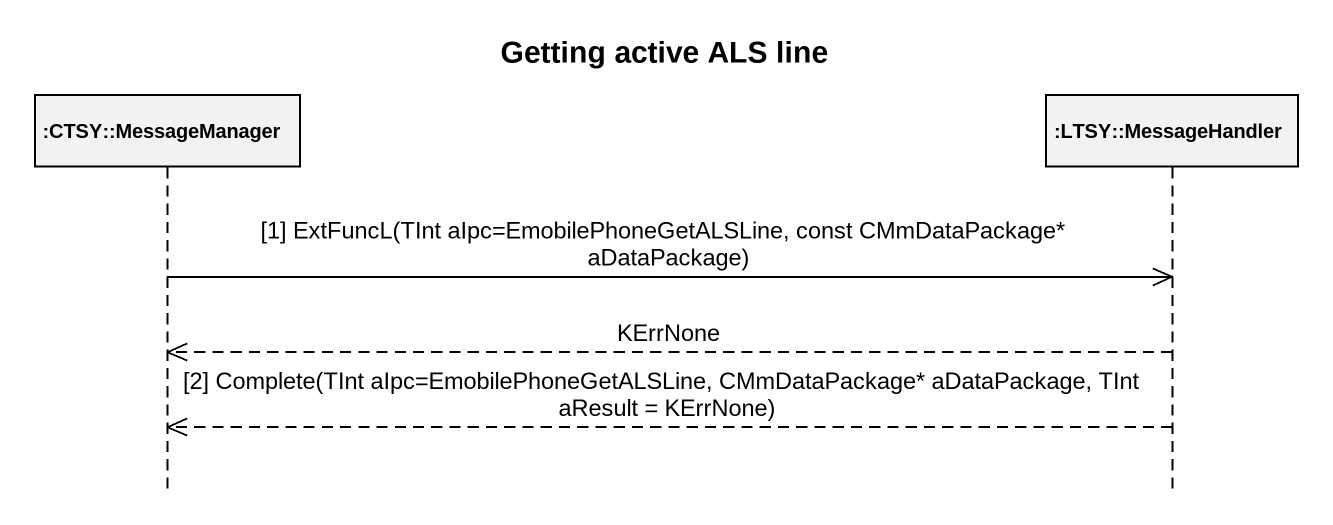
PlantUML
@startuml
title Getting active ALS line
hide footbox
participant ":CTSY::MessageManager" as CTSY_MessageManager
participant ":LTSY::MessageHandler" as LTSY_MessageHandler

CTSY_MessageManager ->> LTSY_MessageHandler : [1] ExtFuncL(TInt aIpc=EmobilePhoneGetALSLine, const CMmDataPackage* aDataPackage)
LTSY_MessageHandler -->> CTSY_MessageManager : KErrNone
LTSY_MessageHandler -->> CTSY_MessageManager : [2] Complete(TInt aIpc=EmobilePhoneGetALSLine, CMmDataPackage* aDataPackage, TInt aResult = KErrNone)
@enduml
